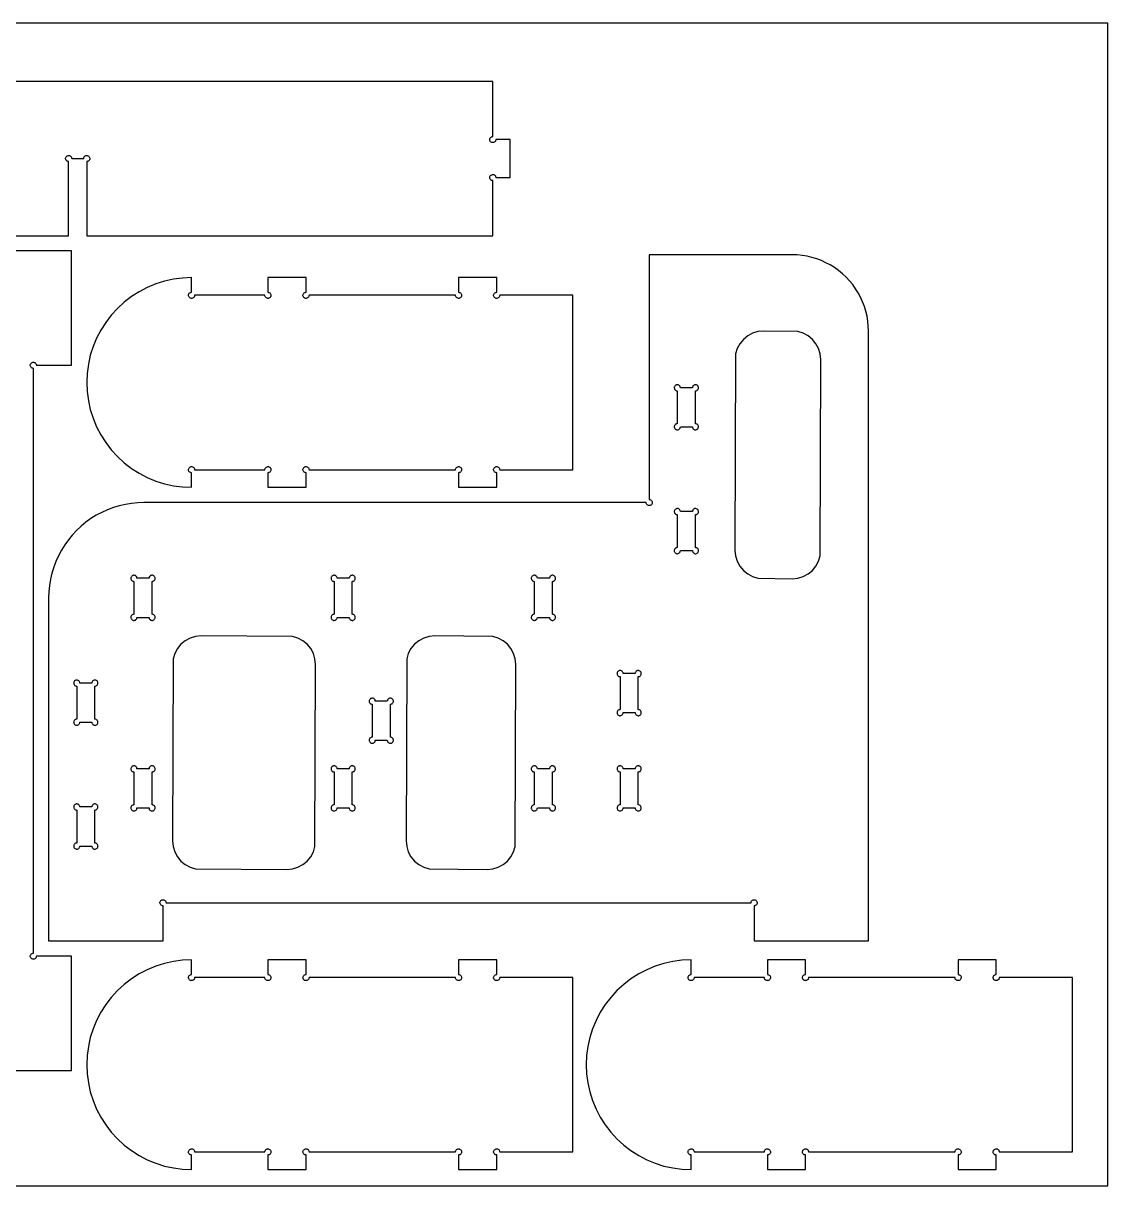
# Model space of a CAD drawing. Extents: x 0 to 2440, y -4410 to 1220.
# Drawn here: x 1302 to 2440, y -1470 to -250 of the extents above; entities that cross this region are included whole.
import ezdxf

# ---------------------------------------------------------------- set-up
doc = ezdxf.new("R2010")
doc.units = 0
doc.layers.add('CUT', color=1, linetype='Continuous')
doc.layers.add('REFERENCE-SHEET', color=8, linetype='Continuous')

msp = doc.modelspace()

# ---------------------------------------------------------------- linework, layer by layer
at = {"layer": 'CUT'}
for points in [[(924.5, -473), (1350, -473), (1350, -395.2), (1349.3, -395.1), (1348.7, -394.9), (1348.1, -394.6), (1347.6, -394.1), (1347.2, -393.5), (1346.9, -392.9), (1346.8, -392.2), (1346.8, -391.5), (1347, -390.9), (1347.3, -390.3), (1347.7, -389.7), (1348.3, -389.3), (1348.9, -389), (1349.5, -388.8), (1350.2, -388.8), (1350.9, -388.9), (1351.5, -389.2), (1352.1, -389.6), (1352.6, -390.1), (1352.9, -390.7), (1353.1, -391.3), (1353.2, -392), (1365.8, -392), (1365.9, -391.3), (1366.1, -390.7), (1366.4, -390.1), (1366.9, -389.6), (1367.5, -389.2), (1368.1, -388.9), (1368.8, -388.8), (1369.5, -388.8), (1370.1, -389), (1370.7, -389.3), (1371.3, -389.7), (1371.7, -390.3), (1372, -390.9), (1372.2, -391.5), (1372.2, -392.2), (1372.1, -392.9), (1371.8, -393.5), (1371.4, -394.1), (1370.9, -394.6), (1370.3, -394.9), (1369.7, -395.1), (1369, -395.2), (1369, -473), (1795, -473), (1795, -415.2), (1794.3, -415.1), (1793.7, -414.9), (1793.1, -414.6), (1792.6, -414.1), (1792.2, -413.5), (1791.9, -412.9), (1791.8, -412.2), (1791.8, -411.5), (1792, -410.9), (1792.3, -410.3), (1792.7, -409.7), (1793.3, -409.3), (1793.9, -409), (1794.5, -408.8), (1795.2, -408.8), (1795.9, -408.9), (1796.5, -409.2), (1797.1, -409.6), (1797.6, -410.1), (1797.9, -410.7), (1798.1, -411.3), (1798.2, -412), (1813, -412), (1813, -372), (1798.2, -372), (1798.1, -372.7), (1797.9, -373.3), (1797.6, -373.9), (1797.1, -374.4), (1796.5, -374.8), (1795.9, -375.1), (1795.2, -375.2), (1794.5, -375.2), (1793.9, -375), (1793.3, -374.7), (1792.7, -374.3), (1792.3, -373.7), (1792, -373.1), (1791.8, -372.5), (1791.8, -371.8), (1791.9, -371.1), (1792.2, -370.5), (1792.6, -369.9), (1793.1, -369.4), (1793.7, -369.1), (1794.3, -368.9), (1795, -368.8), (1795, -311), (35, -311)], [(993, -1349), (1353, -1349), (1353, -1229), (1316.2, -1229), (1316.1, -1229.7), (1315.9, -1230.3), (1315.6, -1230.9), (1315.1, -1231.4), (1314.5, -1231.8), (1313.9, -1232.1), (1313.2, -1232.2), (1312.5, -1232.2), (1311.9, -1232), (1311.3, -1231.7), (1310.7, -1231.3), (1310.3, -1230.7), (1310, -1230.1), (1309.8, -1229.5), (1309.8, -1228.8), (1309.9, -1228.1), (1310.2, -1227.5), (1310.6, -1226.9), (1311.1, -1226.4), (1311.7, -1226.1), (1312.3, -1225.9), (1313, -1225.8), (1313, -612.2), (1312.3, -612.1), (1311.7, -611.9), (1311.1, -611.6), (1310.6, -611.1), (1310.2, -610.5), (1309.9, -609.9), (1309.8, -609.2), (1309.8, -608.5), (1310, -607.9), (1310.3, -607.3), (1310.7, -606.7), (1311.3, -606.3), (1311.9, -606), (1312.5, -605.8), (1313.2, -605.8), (1313.9, -605.9), (1314.5, -606.2), (1315.1, -606.6), (1315.6, -607.1), (1315.9, -607.7), (1316.1, -608.3), (1316.2, -609), (1353, -609), (1353, -489), (713, -489)]]:
    msp.add_lwpolyline(points, dxfattribs=at)
for points in [[(1329, -1213), (1449, -1213), (1449, -1176.2), (1448.3, -1176.1), (1447.7, -1175.9), (1447.1, -1175.6), (1446.6, -1175.1), (1446.2, -1174.5), (1445.9, -1173.9), (1445.8, -1173.2), (1445.8, -1172.5), (1446, -1171.9), (1446.3, -1171.3), (1446.7, -1170.7), (1447.3, -1170.3), (1447.9, -1170), (1448.5, -1169.8), (1449.2, -1169.8), (1449.9, -1169.9), (1450.5, -1170.2), (1451.1, -1170.6), (1451.6, -1171.1), (1451.9, -1171.7), (1452.1, -1172.3), (1452.2, -1173), (2065.8, -1173), (2065.9, -1172.3), (2066.1, -1171.7), (2066.4, -1171.1), (2066.9, -1170.6), (2067.5, -1170.2), (2068.1, -1169.9), (2068.8, -1169.8), (2069.5, -1169.8), (2070.1, -1170), (2070.7, -1170.3), (2071.3, -1170.7), (2071.7, -1171.3), (2072, -1171.9), (2072.2, -1172.5), (2072.2, -1173.2), (2072.1, -1173.9), (2071.8, -1174.5), (2071.4, -1175.1), (2070.9, -1175.6), (2070.3, -1175.9), (2069.7, -1176.1), (2069, -1176.2), (2069, -1213), (2189, -1213), (2189, -573), (2188.8, -567.8), (2188.3, -562.6), (2187.5, -557.4), (2186.3, -552.3), (2184.8, -547.3), (2182.9, -542.4), (2180.7, -537.6), (2178.3, -533), (2175.5, -528.6), (2172.5, -524.3), (2169.1, -520.3), (2165.6, -516.4), (2161.7, -512.9), (2157.7, -509.5), (2153.4, -506.5), (2149, -503.7), (2144.4, -501.3), (2139.6, -499.1), (2134.7, -497.2), (2129.7, -495.7), (2124.6, -494.5), (2119.4, -493.7), (2114.2, -493.2), (2109, -493), (1959, -493), (1959, -749.8), (1959.7, -749.9), (1960.3, -750.1), (1960.9, -750.4), (1961.4, -750.9), (1961.8, -751.5), (1962.1, -752.1), (1962.2, -752.8), (1962.2, -753.5), (1962, -754.1), (1961.7, -754.7), (1961.3, -755.3), (1960.7, -755.7), (1960.1, -756), (1959.5, -756.2), (1958.8, -756.2), (1958.1, -756.1), (1957.5, -755.8), (1956.9, -755.4), (1956.4, -754.9), (1956.1, -754.3), (1955.9, -753.7), (1955.8, -753), (1429, -753), (1422.5, -753.2), (1415.9, -753.9), (1409.5, -754.9), (1403.1, -756.4), (1396.9, -758.3), (1390.7, -760.6), (1384.8, -763.3), (1379, -766.4), (1373.4, -769.9), (1368.1, -773.7), (1363.1, -777.8), (1358.3, -782.3), (1353.8, -787.1), (1349.7, -792.1), (1345.9, -797.4), (1342.4, -803), (1339.3, -808.8), (1336.6, -814.7), (1334.3, -820.9), (1332.4, -827.1), (1330.9, -833.5), (1329.9, -839.9), (1329.2, -846.5), (1329, -853)], [(1759, -737), (1799, -737), (1799, -721.7), (1798.3, -721.6), (1797.7, -721.4), (1797.1, -721.1), (1796.6, -720.6), (1796.2, -720), (1795.9, -719.4), (1795.8, -718.7), (1795.8, -718), (1796, -717.4), (1796.3, -716.8), (1796.7, -716.2), (1797.3, -715.8), (1797.9, -715.5), (1798.5, -715.3), (1799.2, -715.3), (1799.9, -715.4), (1800.5, -715.7), (1801.1, -716.1), (1801.6, -716.6), (1801.9, -717.2), (1802.1, -717.8), (1802.2, -718.5), (1879, -718.5), (1879, -535.5), (1802.2, -535.5), (1802.1, -536.2), (1801.9, -536.8), (1801.6, -537.4), (1801.1, -537.9), (1800.5, -538.3), (1799.9, -538.6), (1799.2, -538.7), (1798.5, -538.7), (1797.9, -538.5), (1797.3, -538.2), (1796.7, -537.8), (1796.3, -537.2), (1796, -536.6), (1795.8, -536), (1795.8, -535.3), (1795.9, -534.6), (1796.2, -534), (1796.6, -533.4), (1797.1, -532.9), (1797.7, -532.6), (1798.3, -532.4), (1799, -532.3), (1799, -517), (1759, -517), (1759, -532.3), (1759.7, -532.4), (1760.3, -532.6), (1760.9, -532.9), (1761.4, -533.4), (1761.8, -534), (1762.1, -534.6), (1762.2, -535.3), (1762.2, -536), (1762, -536.6), (1761.7, -537.2), (1761.3, -537.8), (1760.7, -538.2), (1760.1, -538.5), (1759.5, -538.7), (1758.8, -538.7), (1758.1, -538.6), (1757.5, -538.3), (1756.9, -537.9), (1756.4, -537.4), (1756.1, -536.8), (1755.9, -536.2), (1755.8, -535.5), (1602.2, -535.5), (1602.1, -536.2), (1601.9, -536.8), (1601.6, -537.4), (1601.1, -537.9), (1600.5, -538.3), (1599.9, -538.6), (1599.2, -538.7), (1598.5, -538.7), (1597.9, -538.5), (1597.3, -538.2), (1596.7, -537.8), (1596.3, -537.2), (1596, -536.6), (1595.8, -536), (1595.8, -535.3), (1595.9, -534.6), (1596.2, -534), (1596.6, -533.4), (1597.1, -532.9), (1597.7, -532.6), (1598.3, -532.4), (1599, -532.3), (1599, -517), (1559, -517), (1559, -532.3), (1559.7, -532.4), (1560.3, -532.6), (1560.9, -532.9), (1561.4, -533.4), (1561.8, -534), (1562.1, -534.6), (1562.2, -535.3), (1562.2, -536), (1562, -536.6), (1561.7, -537.2), (1561.3, -537.8), (1560.7, -538.2), (1560.1, -538.5), (1559.5, -538.7), (1558.8, -538.7), (1558.1, -538.6), (1557.5, -538.3), (1556.9, -537.9), (1556.4, -537.4), (1556.1, -536.8), (1555.9, -536.2), (1555.8, -535.5), (1482.2, -535.5), (1482.1, -536.2), (1481.9, -536.8), (1481.6, -537.4), (1481.1, -537.9), (1480.5, -538.3), (1479.9, -538.6), (1479.2, -538.7), (1478.5, -538.7), (1477.9, -538.5), (1477.3, -538.2), (1476.7, -537.8), (1476.3, -537.2), (1476, -536.6), (1475.8, -536), (1475.8, -535.3), (1475.9, -534.6), (1476.2, -534), (1476.6, -533.4), (1477.1, -532.9), (1477.7, -532.6), (1478.3, -532.4), (1479, -532.3), (1479, -517), (1469.4, -517.4), (1459.9, -518.7), (1450.5, -520.7), (1441.4, -523.6), (1432.5, -527.3), (1424, -531.7), (1415.9, -536.9), (1408.3, -542.7), (1401.2, -549.2), (1394.7, -556.3), (1388.9, -563.9), (1383.7, -572), (1379.3, -580.5), (1375.6, -589.4), (1372.7, -598.5), (1370.7, -607.9), (1369.4, -617.4), (1369, -627), (1369.4, -636.6), (1370.7, -646.1), (1372.7, -655.5), (1375.6, -664.6), (1379.3, -673.5), (1383.7, -682), (1388.9, -690.1), (1394.7, -697.7), (1401.2, -704.8), (1408.3, -711.3), (1415.9, -717.1), (1424, -722.3), (1432.5, -726.7), (1441.4, -730.4), (1450.5, -733.3), (1459.9, -735.3), (1469.4, -736.6), (1479, -737), (1479, -721.7), (1478.3, -721.6), (1477.7, -721.4), (1477.1, -721.1), (1476.6, -720.6), (1476.2, -720), (1475.9, -719.4), (1475.8, -718.7), (1475.8, -718), (1476, -717.4), (1476.3, -716.8), (1476.7, -716.2), (1477.3, -715.8), (1477.9, -715.5), (1478.5, -715.3), (1479.2, -715.3), (1479.9, -715.4), (1480.5, -715.7), (1481.1, -716.1), (1481.6, -716.6), (1481.9, -717.2), (1482.1, -717.8), (1482.2, -718.5), (1555.8, -718.5), (1555.9, -717.8), (1556.1, -717.2), (1556.4, -716.6), (1556.9, -716.1), (1557.5, -715.7), (1558.1, -715.4), (1558.8, -715.3), (1559.5, -715.3), (1560.1, -715.5), (1560.7, -715.8), (1561.3, -716.2), (1561.7, -716.8), (1562, -717.4), (1562.2, -718), (1562.2, -718.7), (1562.1, -719.4), (1561.8, -720), (1561.4, -720.6), (1560.9, -721.1), (1560.3, -721.4), (1559.7, -721.6), (1559, -721.7), (1559, -737), (1599, -737), (1599, -721.7), (1598.3, -721.6), (1597.7, -721.4), (1597.1, -721.1), (1596.6, -720.6), (1596.2, -720), (1595.9, -719.4), (1595.8, -718.7), (1595.8, -718), (1596, -717.4), (1596.3, -716.8), (1596.7, -716.2), (1597.3, -715.8), (1597.9, -715.5), (1598.5, -715.3), (1599.2, -715.3), (1599.9, -715.4), (1600.5, -715.7), (1601.1, -716.1), (1601.6, -716.6), (1601.9, -717.2), (1602.1, -717.8), (1602.2, -718.5), (1755.8, -718.5), (1755.9, -717.8), (1756.1, -717.2), (1756.4, -716.6), (1756.9, -716.1), (1757.5, -715.7), (1758.1, -715.4), (1758.8, -715.3), (1759.5, -715.3), (1760.1, -715.5), (1760.7, -715.8), (1761.3, -716.2), (1761.7, -716.8), (1762, -717.4), (1762.2, -718), (1762.2, -718.7), (1762.1, -719.4), (1761.8, -720), (1761.4, -720.6), (1760.9, -721.1), (1760.3, -721.4), (1759.7, -721.6), (1759, -721.7)], [(2109, -833), (2114.9, -832.4), (2120.5, -830.7), (2125.7, -827.9), (2130.2, -824.2), (2133.9, -819.7), (2136.7, -814.5), (2138.4, -808.9), (2139, -603), (2138.4, -597.1), (2136.7, -591.5), (2133.9, -586.3), (2130.2, -581.8), (2125.7, -578.1), (2120.5, -575.3), (2114.9, -573.6), (2079, -573), (2073.1, -573.6), (2067.5, -575.3), (2062.3, -578.1), (2057.8, -581.8), (2054.1, -586.3), (2051.3, -591.5), (2049.6, -597.1), (2049, -803), (2049.6, -808.9), (2051.3, -814.5), (2054.1, -819.7), (2057.8, -824.2), (2062.3, -827.9), (2067.5, -830.7), (2073.1, -832.4)], [(1988.5, -670.3), (1987.8, -670.4), (1987.2, -670.6), (1986.6, -670.9), (1986.1, -671.4), (1985.7, -672), (1985.4, -672.6), (1985.3, -673.3), (1985.3, -674), (1985.5, -674.6), (1985.8, -675.2), (1986.2, -675.8), (1986.8, -676.2), (1987.4, -676.5), (1988, -676.7), (1988.7, -676.7), (1989.4, -676.6), (1990, -676.3), (1990.6, -675.9), (1991.1, -675.4), (1991.4, -674.8), (1991.6, -674.2), (1991.7, -673.5), (2004.3, -673.5), (2004.4, -674.2), (2004.6, -674.8), (2004.9, -675.4), (2005.4, -675.9), (2006, -676.3), (2006.6, -676.6), (2007.3, -676.7), (2008, -676.7), (2008.6, -676.5), (2009.2, -676.2), (2009.8, -675.8), (2010.2, -675.2), (2010.5, -674.6), (2010.7, -674), (2010.7, -673.3), (2010.6, -672.6), (2010.3, -672), (2009.9, -671.4), (2009.4, -670.9), (2008.8, -670.6), (2008.2, -670.4), (2007.5, -670.3), (2007.5, -635.7), (2008.2, -635.6), (2008.8, -635.4), (2009.4, -635.1), (2009.9, -634.6), (2010.3, -634), (2010.6, -633.4), (2010.7, -632.7), (2010.7, -632), (2010.5, -631.4), (2010.2, -630.8), (2009.8, -630.2), (2009.2, -629.8), (2008.6, -629.5), (2008, -629.3), (2007.3, -629.3), (2006.6, -629.4), (2006, -629.7), (2005.4, -630.1), (2004.9, -630.6), (2004.6, -631.2), (2004.4, -631.8), (2004.3, -632.5), (1991.7, -632.5), (1991.6, -631.8), (1991.4, -631.2), (1991.1, -630.6), (1990.6, -630.1), (1990, -629.7), (1989.4, -629.4), (1988.7, -629.3), (1988, -629.3), (1987.4, -629.5), (1986.8, -629.8), (1986.2, -630.2), (1985.8, -630.8), (1985.5, -631.4), (1985.3, -632), (1985.3, -632.7), (1985.4, -633.4), (1985.7, -634), (1986.1, -634.6), (1986.6, -635.1), (1987.2, -635.4), (1987.8, -635.6), (1988.5, -635.7)], [(1988.5, -800.3), (1987.8, -800.4), (1987.2, -800.6), (1986.6, -800.9), (1986.1, -801.4), (1985.7, -802), (1985.4, -802.6), (1985.3, -803.3), (1985.3, -804), (1985.5, -804.6), (1985.8, -805.2), (1986.2, -805.8), (1986.8, -806.2), (1987.4, -806.5), (1988, -806.7), (1988.7, -806.7), (1989.4, -806.6), (1990, -806.3), (1990.6, -805.9), (1991.1, -805.4), (1991.4, -804.8), (1991.6, -804.2), (1991.7, -803.5), (2004.3, -803.5), (2004.4, -804.2), (2004.6, -804.8), (2004.9, -805.4), (2005.4, -805.9), (2006, -806.3), (2006.6, -806.6), (2007.3, -806.7), (2008, -806.7), (2008.6, -806.5), (2009.2, -806.2), (2009.8, -805.8), (2010.2, -805.2), (2010.5, -804.6), (2010.7, -804), (2010.7, -803.3), (2010.6, -802.6), (2010.3, -802), (2009.9, -801.4), (2009.4, -800.9), (2008.8, -800.6), (2008.2, -800.4), (2007.5, -800.3), (2007.5, -765.7), (2008.2, -765.6), (2008.8, -765.4), (2009.4, -765.1), (2009.9, -764.6), (2010.3, -764), (2010.6, -763.4), (2010.7, -762.7), (2010.7, -762), (2010.5, -761.4), (2010.2, -760.8), (2009.8, -760.2), (2009.2, -759.8), (2008.6, -759.5), (2008, -759.3), (2007.3, -759.3), (2006.6, -759.4), (2006, -759.7), (2005.4, -760.1), (2004.9, -760.6), (2004.6, -761.2), (2004.4, -761.8), (2004.3, -762.5), (1991.7, -762.5), (1991.6, -761.8), (1991.4, -761.2), (1991.1, -760.6), (1990.6, -760.1), (1990, -759.7), (1989.4, -759.4), (1988.7, -759.3), (1988, -759.3), (1987.4, -759.5), (1986.8, -759.8), (1986.2, -760.2), (1985.8, -760.8), (1985.5, -761.4), (1985.3, -762), (1985.3, -762.7), (1985.4, -763.4), (1985.7, -764), (1986.1, -764.6), (1986.6, -765.1), (1987.2, -765.4), (1987.8, -765.6), (1988.5, -765.7)], [(1418.5, -870.3), (1417.8, -870.4), (1417.2, -870.6), (1416.6, -870.9), (1416.1, -871.4), (1415.7, -872), (1415.4, -872.6), (1415.3, -873.3), (1415.3, -874), (1415.5, -874.6), (1415.8, -875.2), (1416.2, -875.8), (1416.8, -876.2), (1417.4, -876.5), (1418, -876.7), (1418.7, -876.7), (1419.4, -876.6), (1420, -876.3), (1420.6, -875.9), (1421.1, -875.4), (1421.4, -874.8), (1421.6, -874.2), (1421.7, -873.5), (1434.3, -873.5), (1434.4, -874.2), (1434.6, -874.8), (1434.9, -875.4), (1435.4, -875.9), (1436, -876.3), (1436.6, -876.6), (1437.3, -876.7), (1438, -876.7), (1438.6, -876.5), (1439.2, -876.2), (1439.8, -875.8), (1440.2, -875.2), (1440.5, -874.6), (1440.7, -874), (1440.7, -873.3), (1440.6, -872.6), (1440.3, -872), (1439.9, -871.4), (1439.4, -870.9), (1438.8, -870.6), (1438.2, -870.4), (1437.5, -870.3), (1437.5, -835.7), (1438.2, -835.6), (1438.8, -835.4), (1439.4, -835.1), (1439.9, -834.6), (1440.3, -834), (1440.6, -833.4), (1440.7, -832.7), (1440.7, -832), (1440.5, -831.4), (1440.2, -830.8), (1439.8, -830.2), (1439.2, -829.8), (1438.6, -829.5), (1438, -829.3), (1437.3, -829.3), (1436.6, -829.4), (1436, -829.7), (1435.4, -830.1), (1434.9, -830.6), (1434.6, -831.2), (1434.4, -831.8), (1434.3, -832.5), (1421.7, -832.5), (1421.6, -831.8), (1421.4, -831.2), (1421.1, -830.6), (1420.6, -830.1), (1420, -829.7), (1419.4, -829.4), (1418.7, -829.3), (1418, -829.3), (1417.4, -829.5), (1416.8, -829.8), (1416.2, -830.2), (1415.8, -830.8), (1415.5, -831.4), (1415.3, -832), (1415.3, -832.7), (1415.4, -833.4), (1415.7, -834), (1416.1, -834.6), (1416.6, -835.1), (1417.2, -835.4), (1417.8, -835.6), (1418.5, -835.7)], [(1628.5, -870.3), (1627.8, -870.4), (1627.2, -870.6), (1626.6, -870.9), (1626.1, -871.4), (1625.7, -872), (1625.4, -872.6), (1625.3, -873.3), (1625.3, -874), (1625.5, -874.6), (1625.8, -875.2), (1626.2, -875.8), (1626.8, -876.2), (1627.4, -876.5), (1628, -876.7), (1628.7, -876.7), (1629.4, -876.6), (1630, -876.3), (1630.6, -875.9), (1631.1, -875.4), (1631.4, -874.8), (1631.6, -874.2), (1631.7, -873.5), (1644.3, -873.5), (1644.4, -874.2), (1644.6, -874.8), (1644.9, -875.4), (1645.4, -875.9), (1646, -876.3), (1646.6, -876.6), (1647.3, -876.7), (1648, -876.7), (1648.6, -876.5), (1649.2, -876.2), (1649.8, -875.8), (1650.2, -875.2), (1650.5, -874.6), (1650.7, -874), (1650.7, -873.3), (1650.6, -872.6), (1650.3, -872), (1649.9, -871.4), (1649.4, -870.9), (1648.8, -870.6), (1648.2, -870.4), (1647.5, -870.3), (1647.5, -835.7), (1648.2, -835.6), (1648.8, -835.4), (1649.4, -835.1), (1649.9, -834.6), (1650.3, -834), (1650.6, -833.4), (1650.7, -832.7), (1650.7, -832), (1650.5, -831.4), (1650.2, -830.8), (1649.8, -830.2), (1649.2, -829.8), (1648.6, -829.5), (1648, -829.3), (1647.3, -829.3), (1646.6, -829.4), (1646, -829.7), (1645.4, -830.1), (1644.9, -830.6), (1644.6, -831.2), (1644.4, -831.8), (1644.3, -832.5), (1631.7, -832.5), (1631.6, -831.8), (1631.4, -831.2), (1631.1, -830.6), (1630.6, -830.1), (1630, -829.7), (1629.4, -829.4), (1628.7, -829.3), (1628, -829.3), (1627.4, -829.5), (1626.8, -829.8), (1626.2, -830.2), (1625.8, -830.8), (1625.5, -831.4), (1625.3, -832), (1625.3, -832.7), (1625.4, -833.4), (1625.7, -834), (1626.1, -834.6), (1626.6, -835.1), (1627.2, -835.4), (1627.8, -835.6), (1628.5, -835.7)], [(1838.5, -870.3), (1837.8, -870.4), (1837.2, -870.6), (1836.6, -870.9), (1836.1, -871.4), (1835.7, -872), (1835.4, -872.6), (1835.3, -873.3), (1835.3, -874), (1835.5, -874.6), (1835.8, -875.2), (1836.2, -875.8), (1836.8, -876.2), (1837.4, -876.5), (1838, -876.7), (1838.7, -876.7), (1839.4, -876.6), (1840, -876.3), (1840.6, -875.9), (1841.1, -875.4), (1841.4, -874.8), (1841.6, -874.2), (1841.7, -873.5), (1854.3, -873.5), (1854.4, -874.2), (1854.6, -874.8), (1854.9, -875.4), (1855.4, -875.9), (1856, -876.3), (1856.6, -876.6), (1857.3, -876.7), (1858, -876.7), (1858.6, -876.5), (1859.2, -876.2), (1859.8, -875.8), (1860.2, -875.2), (1860.5, -874.6), (1860.7, -874), (1860.7, -873.3), (1860.6, -872.6), (1860.3, -872), (1859.9, -871.4), (1859.4, -870.9), (1858.8, -870.6), (1858.2, -870.4), (1857.5, -870.3), (1857.5, -835.7), (1858.2, -835.6), (1858.8, -835.4), (1859.4, -835.1), (1859.9, -834.6), (1860.3, -834), (1860.6, -833.4), (1860.7, -832.7), (1860.7, -832), (1860.5, -831.4), (1860.2, -830.8), (1859.8, -830.2), (1859.2, -829.8), (1858.6, -829.5), (1858, -829.3), (1857.3, -829.3), (1856.6, -829.4), (1856, -829.7), (1855.4, -830.1), (1854.9, -830.6), (1854.6, -831.2), (1854.4, -831.8), (1854.3, -832.5), (1841.7, -832.5), (1841.6, -831.8), (1841.4, -831.2), (1841.1, -830.6), (1840.6, -830.1), (1840, -829.7), (1839.4, -829.4), (1838.7, -829.3), (1838, -829.3), (1837.4, -829.5), (1836.8, -829.8), (1836.2, -830.2), (1835.8, -830.8), (1835.5, -831.4), (1835.3, -832), (1835.3, -832.7), (1835.4, -833.4), (1835.7, -834), (1836.1, -834.6), (1836.6, -835.1), (1837.2, -835.4), (1837.8, -835.6), (1838.5, -835.7)], [(1579, -1138), (1584.9, -1137.4), (1590.5, -1135.7), (1595.7, -1132.9), (1600.2, -1129.2), (1603.9, -1124.7), (1606.7, -1119.5), (1608.4, -1113.9), (1609, -923), (1608.4, -917.1), (1606.7, -911.5), (1603.9, -906.3), (1600.2, -901.8), (1595.7, -898.1), (1590.5, -895.3), (1584.9, -893.6), (1489, -893), (1483.1, -893.6), (1477.5, -895.3), (1472.3, -898.1), (1467.8, -901.8), (1464.1, -906.3), (1461.3, -911.5), (1459.6, -917.1), (1459, -1108), (1459.6, -1113.9), (1461.3, -1119.5), (1464.1, -1124.7), (1467.8, -1129.2), (1472.3, -1132.9), (1477.5, -1135.7), (1483.1, -1137.4)], [(1789, -1138), (1794.9, -1137.4), (1800.5, -1135.7), (1805.7, -1132.9), (1810.2, -1129.2), (1813.9, -1124.7), (1816.7, -1119.5), (1818.4, -1113.9), (1819, -923), (1818.4, -917.1), (1816.7, -911.5), (1813.9, -906.3), (1810.2, -901.8), (1805.7, -898.1), (1800.5, -895.3), (1794.9, -893.6), (1734, -893), (1728.1, -893.6), (1722.5, -895.3), (1717.3, -898.1), (1712.8, -901.8), (1709.1, -906.3), (1706.3, -911.5), (1704.6, -917.1), (1704, -1108), (1704.6, -1113.9), (1706.3, -1119.5), (1709.1, -1124.7), (1712.8, -1129.2), (1717.3, -1132.9), (1722.5, -1135.7), (1728.1, -1137.4)], [(1358.5, -980.3), (1357.8, -980.4), (1357.2, -980.6), (1356.6, -980.9), (1356.1, -981.4), (1355.7, -982), (1355.4, -982.6), (1355.3, -983.3), (1355.3, -984), (1355.5, -984.6), (1355.8, -985.2), (1356.2, -985.8), (1356.8, -986.2), (1357.4, -986.5), (1358, -986.7), (1358.7, -986.7), (1359.4, -986.6), (1360, -986.3), (1360.6, -985.9), (1361.1, -985.4), (1361.4, -984.8), (1361.6, -984.2), (1361.7, -983.5), (1374.3, -983.5), (1374.4, -984.2), (1374.6, -984.8), (1374.9, -985.4), (1375.4, -985.9), (1376, -986.3), (1376.6, -986.6), (1377.3, -986.7), (1378, -986.7), (1378.6, -986.5), (1379.2, -986.2), (1379.8, -985.8), (1380.2, -985.2), (1380.5, -984.6), (1380.7, -984), (1380.7, -983.3), (1380.6, -982.6), (1380.3, -982), (1379.9, -981.4), (1379.4, -980.9), (1378.8, -980.6), (1378.2, -980.4), (1377.5, -980.3), (1377.5, -945.7), (1378.2, -945.6), (1378.8, -945.4), (1379.4, -945.1), (1379.9, -944.6), (1380.3, -944), (1380.6, -943.4), (1380.7, -942.7), (1380.7, -942), (1380.5, -941.4), (1380.2, -940.8), (1379.8, -940.2), (1379.2, -939.8), (1378.6, -939.5), (1378, -939.3), (1377.3, -939.3), (1376.6, -939.4), (1376, -939.7), (1375.4, -940.1), (1374.9, -940.6), (1374.6, -941.2), (1374.4, -941.8), (1374.3, -942.5), (1361.7, -942.5), (1361.6, -941.8), (1361.4, -941.2), (1361.1, -940.6), (1360.6, -940.1), (1360, -939.7), (1359.4, -939.4), (1358.7, -939.3), (1358, -939.3), (1357.4, -939.5), (1356.8, -939.8), (1356.2, -940.2), (1355.8, -940.8), (1355.5, -941.4), (1355.3, -942), (1355.3, -942.7), (1355.4, -943.4), (1355.7, -944), (1356.1, -944.6), (1356.6, -945.1), (1357.2, -945.4), (1357.8, -945.6), (1358.5, -945.7)], [(1928.5, -970.3), (1927.8, -970.4), (1927.2, -970.6), (1926.6, -970.9), (1926.1, -971.4), (1925.7, -972), (1925.4, -972.6), (1925.3, -973.3), (1925.3, -974), (1925.5, -974.6), (1925.8, -975.2), (1926.2, -975.8), (1926.8, -976.2), (1927.4, -976.5), (1928, -976.7), (1928.7, -976.7), (1929.4, -976.6), (1930, -976.3), (1930.6, -975.9), (1931.1, -975.4), (1931.4, -974.8), (1931.6, -974.2), (1931.7, -973.5), (1944.3, -973.5), (1944.4, -974.2), (1944.6, -974.8), (1944.9, -975.4), (1945.4, -975.9), (1946, -976.3), (1946.6, -976.6), (1947.3, -976.7), (1948, -976.7), (1948.6, -976.5), (1949.2, -976.2), (1949.8, -975.8), (1950.2, -975.2), (1950.5, -974.6), (1950.7, -974), (1950.7, -973.3), (1950.6, -972.6), (1950.3, -972), (1949.9, -971.4), (1949.4, -970.9), (1948.8, -970.6), (1948.2, -970.4), (1947.5, -970.3), (1947.5, -935.7), (1948.2, -935.6), (1948.8, -935.4), (1949.4, -935.1), (1949.9, -934.6), (1950.3, -934), (1950.6, -933.4), (1950.7, -932.7), (1950.7, -932), (1950.5, -931.4), (1950.2, -930.8), (1949.8, -930.2), (1949.2, -929.8), (1948.6, -929.5), (1948, -929.3), (1947.3, -929.3), (1946.6, -929.4), (1946, -929.7), (1945.4, -930.1), (1944.9, -930.6), (1944.6, -931.2), (1944.4, -931.8), (1944.3, -932.5), (1931.7, -932.5), (1931.6, -931.8), (1931.4, -931.2), (1931.1, -930.6), (1930.6, -930.1), (1930, -929.7), (1929.4, -929.4), (1928.7, -929.3), (1928, -929.3), (1927.4, -929.5), (1926.8, -929.8), (1926.2, -930.2), (1925.8, -930.8), (1925.5, -931.4), (1925.3, -932), (1925.3, -932.7), (1925.4, -933.4), (1925.7, -934), (1926.1, -934.6), (1926.6, -935.1), (1927.2, -935.4), (1927.8, -935.6), (1928.5, -935.7)], [(1668.5, -999.3), (1667.8, -999.4), (1667.2, -999.6), (1666.6, -999.9), (1666.1, -1000.4), (1665.7, -1001), (1665.4, -1001.6), (1665.3, -1002.3), (1665.3, -1003), (1665.5, -1003.6), (1665.8, -1004.2), (1666.2, -1004.8), (1666.8, -1005.2), (1667.4, -1005.5), (1668, -1005.7), (1668.7, -1005.7), (1669.4, -1005.6), (1670, -1005.3), (1670.6, -1004.9), (1671.1, -1004.4), (1671.4, -1003.8), (1671.6, -1003.2), (1671.7, -1002.5), (1684.3, -1002.5), (1684.4, -1003.2), (1684.6, -1003.8), (1684.9, -1004.4), (1685.4, -1004.9), (1686, -1005.3), (1686.6, -1005.6), (1687.3, -1005.7), (1688, -1005.7), (1688.6, -1005.5), (1689.2, -1005.2), (1689.8, -1004.8), (1690.2, -1004.2), (1690.5, -1003.6), (1690.7, -1003), (1690.7, -1002.3), (1690.6, -1001.6), (1690.3, -1001), (1689.9, -1000.4), (1689.4, -999.9), (1688.8, -999.6), (1688.2, -999.4), (1687.5, -999.3), (1687.5, -964.7), (1688.2, -964.6), (1688.8, -964.4), (1689.4, -964.1), (1689.9, -963.6), (1690.3, -963), (1690.6, -962.4), (1690.7, -961.7), (1690.7, -961), (1690.5, -960.4), (1690.2, -959.8), (1689.8, -959.2), (1689.2, -958.8), (1688.6, -958.5), (1688, -958.3), (1687.3, -958.3), (1686.6, -958.4), (1686, -958.7), (1685.4, -959.1), (1684.9, -959.6), (1684.6, -960.2), (1684.4, -960.8), (1684.3, -961.5), (1671.7, -961.5), (1671.6, -960.8), (1671.4, -960.2), (1671.1, -959.6), (1670.6, -959.1), (1670, -958.7), (1669.4, -958.4), (1668.7, -958.3), (1668, -958.3), (1667.4, -958.5), (1666.8, -958.8), (1666.2, -959.2), (1665.8, -959.8), (1665.5, -960.4), (1665.3, -961), (1665.3, -961.7), (1665.4, -962.4), (1665.7, -963), (1666.1, -963.6), (1666.6, -964.1), (1667.2, -964.4), (1667.8, -964.6), (1668.5, -964.7)], [(1418.5, -1070.3), (1417.8, -1070.4), (1417.2, -1070.6), (1416.6, -1070.9), (1416.1, -1071.4), (1415.7, -1072), (1415.4, -1072.6), (1415.3, -1073.3), (1415.3, -1074), (1415.5, -1074.6), (1415.8, -1075.2), (1416.2, -1075.8), (1416.8, -1076.2), (1417.4, -1076.5), (1418, -1076.7), (1418.7, -1076.7), (1419.4, -1076.6), (1420, -1076.3), (1420.6, -1075.9), (1421.1, -1075.4), (1421.4, -1074.8), (1421.6, -1074.2), (1421.7, -1073.5), (1434.3, -1073.5), (1434.4, -1074.2), (1434.6, -1074.8), (1434.9, -1075.4), (1435.4, -1075.9), (1436, -1076.3), (1436.6, -1076.6), (1437.3, -1076.7), (1438, -1076.7), (1438.6, -1076.5), (1439.2, -1076.2), (1439.8, -1075.8), (1440.2, -1075.2), (1440.5, -1074.6), (1440.7, -1074), (1440.7, -1073.3), (1440.6, -1072.6), (1440.3, -1072), (1439.9, -1071.4), (1439.4, -1070.9), (1438.8, -1070.6), (1438.2, -1070.4), (1437.5, -1070.3), (1437.5, -1035.7), (1438.2, -1035.6), (1438.8, -1035.4), (1439.4, -1035.1), (1439.9, -1034.6), (1440.3, -1034), (1440.6, -1033.4), (1440.7, -1032.7), (1440.7, -1032), (1440.5, -1031.4), (1440.2, -1030.8), (1439.8, -1030.2), (1439.2, -1029.8), (1438.6, -1029.5), (1438, -1029.3), (1437.3, -1029.3), (1436.6, -1029.4), (1436, -1029.7), (1435.4, -1030.1), (1434.9, -1030.6), (1434.6, -1031.2), (1434.4, -1031.8), (1434.3, -1032.5), (1421.7, -1032.5), (1421.6, -1031.8), (1421.4, -1031.2), (1421.1, -1030.6), (1420.6, -1030.1), (1420, -1029.7), (1419.4, -1029.4), (1418.7, -1029.3), (1418, -1029.3), (1417.4, -1029.5), (1416.8, -1029.8), (1416.2, -1030.2), (1415.8, -1030.8), (1415.5, -1031.4), (1415.3, -1032), (1415.3, -1032.7), (1415.4, -1033.4), (1415.7, -1034), (1416.1, -1034.6), (1416.6, -1035.1), (1417.2, -1035.4), (1417.8, -1035.6), (1418.5, -1035.7)], [(1628.5, -1070.3), (1627.8, -1070.4), (1627.2, -1070.6), (1626.6, -1070.9), (1626.1, -1071.4), (1625.7, -1072), (1625.4, -1072.6), (1625.3, -1073.3), (1625.3, -1074), (1625.5, -1074.6), (1625.8, -1075.2), (1626.2, -1075.8), (1626.8, -1076.2), (1627.4, -1076.5), (1628, -1076.7), (1628.7, -1076.7), (1629.4, -1076.6), (1630, -1076.3), (1630.6, -1075.9), (1631.1, -1075.4), (1631.4, -1074.8), (1631.6, -1074.2), (1631.7, -1073.5), (1644.3, -1073.5), (1644.4, -1074.2), (1644.6, -1074.8), (1644.9, -1075.4), (1645.4, -1075.9), (1646, -1076.3), (1646.6, -1076.6), (1647.3, -1076.7), (1648, -1076.7), (1648.6, -1076.5), (1649.2, -1076.2), (1649.8, -1075.8), (1650.2, -1075.2), (1650.5, -1074.6), (1650.7, -1074), (1650.7, -1073.3), (1650.6, -1072.6), (1650.3, -1072), (1649.9, -1071.4), (1649.4, -1070.9), (1648.8, -1070.6), (1648.2, -1070.4), (1647.5, -1070.3), (1647.5, -1035.7), (1648.2, -1035.6), (1648.8, -1035.4), (1649.4, -1035.1), (1649.9, -1034.6), (1650.3, -1034), (1650.6, -1033.4), (1650.7, -1032.7), (1650.7, -1032), (1650.5, -1031.4), (1650.2, -1030.8), (1649.8, -1030.2), (1649.2, -1029.8), (1648.6, -1029.5), (1648, -1029.3), (1647.3, -1029.3), (1646.6, -1029.4), (1646, -1029.7), (1645.4, -1030.1), (1644.9, -1030.6), (1644.6, -1031.2), (1644.4, -1031.8), (1644.3, -1032.5), (1631.7, -1032.5), (1631.6, -1031.8), (1631.4, -1031.2), (1631.1, -1030.6), (1630.6, -1030.1), (1630, -1029.7), (1629.4, -1029.4), (1628.7, -1029.3), (1628, -1029.3), (1627.4, -1029.5), (1626.8, -1029.8), (1626.2, -1030.2), (1625.8, -1030.8), (1625.5, -1031.4), (1625.3, -1032), (1625.3, -1032.7), (1625.4, -1033.4), (1625.7, -1034), (1626.1, -1034.6), (1626.6, -1035.1), (1627.2, -1035.4), (1627.8, -1035.6), (1628.5, -1035.7)], [(1838.5, -1070.3), (1837.8, -1070.4), (1837.2, -1070.6), (1836.6, -1070.9), (1836.1, -1071.4), (1835.7, -1072), (1835.4, -1072.6), (1835.3, -1073.3), (1835.3, -1074), (1835.5, -1074.6), (1835.8, -1075.2), (1836.2, -1075.8), (1836.8, -1076.2), (1837.4, -1076.5), (1838, -1076.7), (1838.7, -1076.7), (1839.4, -1076.6), (1840, -1076.3), (1840.6, -1075.9), (1841.1, -1075.4), (1841.4, -1074.8), (1841.6, -1074.2), (1841.7, -1073.5), (1854.3, -1073.5), (1854.4, -1074.2), (1854.6, -1074.8), (1854.9, -1075.4), (1855.4, -1075.9), (1856, -1076.3), (1856.6, -1076.6), (1857.3, -1076.7), (1858, -1076.7), (1858.6, -1076.5), (1859.2, -1076.2), (1859.8, -1075.8), (1860.2, -1075.2), (1860.5, -1074.6), (1860.7, -1074), (1860.7, -1073.3), (1860.6, -1072.6), (1860.3, -1072), (1859.9, -1071.4), (1859.4, -1070.9), (1858.8, -1070.6), (1858.2, -1070.4), (1857.5, -1070.3), (1857.5, -1035.7), (1858.2, -1035.6), (1858.8, -1035.4), (1859.4, -1035.1), (1859.9, -1034.6), (1860.3, -1034), (1860.6, -1033.4), (1860.7, -1032.7), (1860.7, -1032), (1860.5, -1031.4), (1860.2, -1030.8), (1859.8, -1030.2), (1859.2, -1029.8), (1858.6, -1029.5), (1858, -1029.3), (1857.3, -1029.3), (1856.6, -1029.4), (1856, -1029.7), (1855.4, -1030.1), (1854.9, -1030.6), (1854.6, -1031.2), (1854.4, -1031.8), (1854.3, -1032.5), (1841.7, -1032.5), (1841.6, -1031.8), (1841.4, -1031.2), (1841.1, -1030.6), (1840.6, -1030.1), (1840, -1029.7), (1839.4, -1029.4), (1838.7, -1029.3), (1838, -1029.3), (1837.4, -1029.5), (1836.8, -1029.8), (1836.2, -1030.2), (1835.8, -1030.8), (1835.5, -1031.4), (1835.3, -1032), (1835.3, -1032.7), (1835.4, -1033.4), (1835.7, -1034), (1836.1, -1034.6), (1836.6, -1035.1), (1837.2, -1035.4), (1837.8, -1035.6), (1838.5, -1035.7)], [(1928.5, -1070.3), (1927.8, -1070.4), (1927.2, -1070.6), (1926.6, -1070.9), (1926.1, -1071.4), (1925.7, -1072), (1925.4, -1072.6), (1925.3, -1073.3), (1925.3, -1074), (1925.5, -1074.6), (1925.8, -1075.2), (1926.2, -1075.8), (1926.8, -1076.2), (1927.4, -1076.5), (1928, -1076.7), (1928.7, -1076.7), (1929.4, -1076.6), (1930, -1076.3), (1930.6, -1075.9), (1931.1, -1075.4), (1931.4, -1074.8), (1931.6, -1074.2), (1931.7, -1073.5), (1944.3, -1073.5), (1944.4, -1074.2), (1944.6, -1074.8), (1944.9, -1075.4), (1945.4, -1075.9), (1946, -1076.3), (1946.6, -1076.6), (1947.3, -1076.7), (1948, -1076.7), (1948.6, -1076.5), (1949.2, -1076.2), (1949.8, -1075.8), (1950.2, -1075.2), (1950.5, -1074.6), (1950.7, -1074), (1950.7, -1073.3), (1950.6, -1072.6), (1950.3, -1072), (1949.9, -1071.4), (1949.4, -1070.9), (1948.8, -1070.6), (1948.2, -1070.4), (1947.5, -1070.3), (1947.5, -1035.7), (1948.2, -1035.6), (1948.8, -1035.4), (1949.4, -1035.1), (1949.9, -1034.6), (1950.3, -1034), (1950.6, -1033.4), (1950.7, -1032.7), (1950.7, -1032), (1950.5, -1031.4), (1950.2, -1030.8), (1949.8, -1030.2), (1949.2, -1029.8), (1948.6, -1029.5), (1948, -1029.3), (1947.3, -1029.3), (1946.6, -1029.4), (1946, -1029.7), (1945.4, -1030.1), (1944.9, -1030.6), (1944.6, -1031.2), (1944.4, -1031.8), (1944.3, -1032.5), (1931.7, -1032.5), (1931.6, -1031.8), (1931.4, -1031.2), (1931.1, -1030.6), (1930.6, -1030.1), (1930, -1029.7), (1929.4, -1029.4), (1928.7, -1029.3), (1928, -1029.3), (1927.4, -1029.5), (1926.8, -1029.8), (1926.2, -1030.2), (1925.8, -1030.8), (1925.5, -1031.4), (1925.3, -1032), (1925.3, -1032.7), (1925.4, -1033.4), (1925.7, -1034), (1926.1, -1034.6), (1926.6, -1035.1), (1927.2, -1035.4), (1927.8, -1035.6), (1928.5, -1035.7)], [(1358.5, -1110.3), (1357.8, -1110.4), (1357.2, -1110.6), (1356.6, -1110.9), (1356.1, -1111.4), (1355.7, -1112), (1355.4, -1112.6), (1355.3, -1113.3), (1355.3, -1114), (1355.5, -1114.6), (1355.8, -1115.2), (1356.2, -1115.8), (1356.8, -1116.2), (1357.4, -1116.5), (1358, -1116.7), (1358.7, -1116.7), (1359.4, -1116.6), (1360, -1116.3), (1360.6, -1115.9), (1361.1, -1115.4), (1361.4, -1114.8), (1361.6, -1114.2), (1361.7, -1113.5), (1374.3, -1113.5), (1374.4, -1114.2), (1374.6, -1114.8), (1374.9, -1115.4), (1375.4, -1115.9), (1376, -1116.3), (1376.6, -1116.6), (1377.3, -1116.7), (1378, -1116.7), (1378.6, -1116.5), (1379.2, -1116.2), (1379.8, -1115.8), (1380.2, -1115.2), (1380.5, -1114.6), (1380.7, -1114), (1380.7, -1113.3), (1380.6, -1112.6), (1380.3, -1112), (1379.9, -1111.4), (1379.4, -1110.9), (1378.8, -1110.6), (1378.2, -1110.4), (1377.5, -1110.3), (1377.5, -1075.7), (1378.2, -1075.6), (1378.8, -1075.4), (1379.4, -1075.1), (1379.9, -1074.6), (1380.3, -1074), (1380.6, -1073.4), (1380.7, -1072.7), (1380.7, -1072), (1380.5, -1071.4), (1380.2, -1070.8), (1379.8, -1070.2), (1379.2, -1069.8), (1378.6, -1069.5), (1378, -1069.3), (1377.3, -1069.3), (1376.6, -1069.4), (1376, -1069.7), (1375.4, -1070.1), (1374.9, -1070.6), (1374.6, -1071.2), (1374.4, -1071.8), (1374.3, -1072.5), (1361.7, -1072.5), (1361.6, -1071.8), (1361.4, -1071.2), (1361.1, -1070.6), (1360.6, -1070.1), (1360, -1069.7), (1359.4, -1069.4), (1358.7, -1069.3), (1358, -1069.3), (1357.4, -1069.5), (1356.8, -1069.8), (1356.2, -1070.2), (1355.8, -1070.8), (1355.5, -1071.4), (1355.3, -1072), (1355.3, -1072.7), (1355.4, -1073.4), (1355.7, -1074), (1356.1, -1074.6), (1356.6, -1075.1), (1357.2, -1075.4), (1357.8, -1075.6), (1358.5, -1075.7)], [(1759, -1453), (1799, -1453), (1799, -1437.7), (1798.3, -1437.6), (1797.7, -1437.4), (1797.1, -1437.1), (1796.6, -1436.6), (1796.2, -1436), (1795.9, -1435.4), (1795.8, -1434.7), (1795.8, -1434), (1796, -1433.4), (1796.3, -1432.8), (1796.7, -1432.2), (1797.3, -1431.8), (1797.9, -1431.5), (1798.5, -1431.3), (1799.2, -1431.3), (1799.9, -1431.4), (1800.5, -1431.7), (1801.1, -1432.1), (1801.6, -1432.6), (1801.9, -1433.2), (1802.1, -1433.8), (1802.2, -1434.5), (1879, -1434.5), (1879, -1251.5), (1802.2, -1251.5), (1802.1, -1252.2), (1801.9, -1252.8), (1801.6, -1253.4), (1801.1, -1253.9), (1800.5, -1254.3), (1799.9, -1254.6), (1799.2, -1254.7), (1798.5, -1254.7), (1797.9, -1254.5), (1797.3, -1254.2), (1796.7, -1253.8), (1796.3, -1253.2), (1796, -1252.6), (1795.8, -1252), (1795.8, -1251.3), (1795.9, -1250.6), (1796.2, -1250), (1796.6, -1249.4), (1797.1, -1248.9), (1797.7, -1248.6), (1798.3, -1248.4), (1799, -1248.3), (1799, -1233), (1759, -1233), (1759, -1248.3), (1759.7, -1248.4), (1760.3, -1248.6), (1760.9, -1248.9), (1761.4, -1249.4), (1761.8, -1250), (1762.1, -1250.6), (1762.2, -1251.3), (1762.2, -1252), (1762, -1252.6), (1761.7, -1253.2), (1761.3, -1253.8), (1760.7, -1254.2), (1760.1, -1254.5), (1759.5, -1254.7), (1758.8, -1254.7), (1758.1, -1254.6), (1757.5, -1254.3), (1756.9, -1253.9), (1756.4, -1253.4), (1756.1, -1252.8), (1755.9, -1252.2), (1755.8, -1251.5), (1602.2, -1251.5), (1602.1, -1252.2), (1601.9, -1252.8), (1601.6, -1253.4), (1601.1, -1253.9), (1600.5, -1254.3), (1599.9, -1254.6), (1599.2, -1254.7), (1598.5, -1254.7), (1597.9, -1254.5), (1597.3, -1254.2), (1596.7, -1253.8), (1596.3, -1253.2), (1596, -1252.6), (1595.8, -1252), (1595.8, -1251.3), (1595.9, -1250.6), (1596.2, -1250), (1596.6, -1249.4), (1597.1, -1248.9), (1597.7, -1248.6), (1598.3, -1248.4), (1599, -1248.3), (1599, -1233), (1559, -1233), (1559, -1248.3), (1559.7, -1248.4), (1560.3, -1248.6), (1560.9, -1248.9), (1561.4, -1249.4), (1561.8, -1250), (1562.1, -1250.6), (1562.2, -1251.3), (1562.2, -1252), (1562, -1252.6), (1561.7, -1253.2), (1561.3, -1253.8), (1560.7, -1254.2), (1560.1, -1254.5), (1559.5, -1254.7), (1558.8, -1254.7), (1558.1, -1254.6), (1557.5, -1254.3), (1556.9, -1253.9), (1556.4, -1253.4), (1556.1, -1252.8), (1555.9, -1252.2), (1555.8, -1251.5), (1482.2, -1251.5), (1482.1, -1252.2), (1481.9, -1252.8), (1481.6, -1253.4), (1481.1, -1253.9), (1480.5, -1254.3), (1479.9, -1254.6), (1479.2, -1254.7), (1478.5, -1254.7), (1477.9, -1254.5), (1477.3, -1254.2), (1476.7, -1253.8), (1476.3, -1253.2), (1476, -1252.6), (1475.8, -1252), (1475.8, -1251.3), (1475.9, -1250.6), (1476.2, -1250), (1476.6, -1249.4), (1477.1, -1248.9), (1477.7, -1248.6), (1478.3, -1248.4), (1479, -1248.3), (1479, -1233), (1469.4, -1233.4), (1459.9, -1234.7), (1450.5, -1236.7), (1441.4, -1239.6), (1432.5, -1243.3), (1424, -1247.7), (1415.9, -1252.9), (1408.3, -1258.7), (1401.2, -1265.2), (1394.7, -1272.3), (1388.9, -1279.9), (1383.7, -1288), (1379.3, -1296.5), (1375.6, -1305.4), (1372.7, -1314.5), (1370.7, -1323.9), (1369.4, -1333.4), (1369, -1343), (1369.4, -1352.6), (1370.7, -1362.1), (1372.7, -1371.5), (1375.6, -1380.6), (1379.3, -1389.5), (1383.7, -1398), (1388.9, -1406.1), (1394.7, -1413.7), (1401.2, -1420.8), (1408.3, -1427.3), (1415.9, -1433.1), (1424, -1438.3), (1432.5, -1442.7), (1441.4, -1446.4), (1450.5, -1449.3), (1459.9, -1451.3), (1469.4, -1452.6), (1479, -1453), (1479, -1437.7), (1478.3, -1437.6), (1477.7, -1437.4), (1477.1, -1437.1), (1476.6, -1436.6), (1476.2, -1436), (1475.9, -1435.4), (1475.8, -1434.7), (1475.8, -1434), (1476, -1433.4), (1476.3, -1432.8), (1476.7, -1432.2), (1477.3, -1431.8), (1477.9, -1431.5), (1478.5, -1431.3), (1479.2, -1431.3), (1479.9, -1431.4), (1480.5, -1431.7), (1481.1, -1432.1), (1481.6, -1432.6), (1481.9, -1433.2), (1482.1, -1433.8), (1482.2, -1434.5), (1555.8, -1434.5), (1555.9, -1433.8), (1556.1, -1433.2), (1556.4, -1432.6), (1556.9, -1432.1), (1557.5, -1431.7), (1558.1, -1431.4), (1558.8, -1431.3), (1559.5, -1431.3), (1560.1, -1431.5), (1560.7, -1431.8), (1561.3, -1432.2), (1561.7, -1432.8), (1562, -1433.4), (1562.2, -1434), (1562.2, -1434.7), (1562.1, -1435.4), (1561.8, -1436), (1561.4, -1436.6), (1560.9, -1437.1), (1560.3, -1437.4), (1559.7, -1437.6), (1559, -1437.7), (1559, -1453), (1599, -1453), (1599, -1437.7), (1598.3, -1437.6), (1597.7, -1437.4), (1597.1, -1437.1), (1596.6, -1436.6), (1596.2, -1436), (1595.9, -1435.4), (1595.8, -1434.7), (1595.8, -1434), (1596, -1433.4), (1596.3, -1432.8), (1596.7, -1432.2), (1597.3, -1431.8), (1597.9, -1431.5), (1598.5, -1431.3), (1599.2, -1431.3), (1599.9, -1431.4), (1600.5, -1431.7), (1601.1, -1432.1), (1601.6, -1432.6), (1601.9, -1433.2), (1602.1, -1433.8), (1602.2, -1434.5), (1755.8, -1434.5), (1755.9, -1433.8), (1756.1, -1433.2), (1756.4, -1432.6), (1756.9, -1432.1), (1757.5, -1431.7), (1758.1, -1431.4), (1758.8, -1431.3), (1759.5, -1431.3), (1760.1, -1431.5), (1760.7, -1431.8), (1761.3, -1432.2), (1761.7, -1432.8), (1762, -1433.4), (1762.2, -1434), (1762.2, -1434.7), (1762.1, -1435.4), (1761.8, -1436), (1761.4, -1436.6), (1760.9, -1437.1), (1760.3, -1437.4), (1759.7, -1437.6), (1759, -1437.7)], [(2283, -1453), (2323, -1453), (2323, -1437.7), (2322.3, -1437.6), (2321.7, -1437.4), (2321.1, -1437.1), (2320.6, -1436.6), (2320.2, -1436), (2319.9, -1435.4), (2319.8, -1434.7), (2319.8, -1434), (2320, -1433.4), (2320.3, -1432.8), (2320.7, -1432.2), (2321.3, -1431.8), (2321.9, -1431.5), (2322.5, -1431.3), (2323.2, -1431.3), (2323.9, -1431.4), (2324.5, -1431.7), (2325.1, -1432.1), (2325.6, -1432.6), (2325.9, -1433.2), (2326.1, -1433.8), (2326.2, -1434.5), (2403, -1434.5), (2403, -1251.5), (2326.2, -1251.5), (2326.1, -1252.2), (2325.9, -1252.8), (2325.6, -1253.4), (2325.1, -1253.9), (2324.5, -1254.3), (2323.9, -1254.6), (2323.2, -1254.7), (2322.5, -1254.7), (2321.9, -1254.5), (2321.3, -1254.2), (2320.7, -1253.8), (2320.3, -1253.2), (2320, -1252.6), (2319.8, -1252), (2319.8, -1251.3), (2319.9, -1250.6), (2320.2, -1250), (2320.6, -1249.4), (2321.1, -1248.9), (2321.7, -1248.6), (2322.3, -1248.4), (2323, -1248.3), (2323, -1233), (2283, -1233), (2283, -1248.3), (2283.7, -1248.4), (2284.3, -1248.6), (2284.9, -1248.9), (2285.4, -1249.4), (2285.8, -1250), (2286.1, -1250.6), (2286.2, -1251.3), (2286.2, -1252), (2286, -1252.6), (2285.7, -1253.2), (2285.3, -1253.8), (2284.7, -1254.2), (2284.1, -1254.5), (2283.5, -1254.7), (2282.8, -1254.7), (2282.1, -1254.6), (2281.5, -1254.3), (2280.9, -1253.9), (2280.4, -1253.4), (2280.1, -1252.8), (2279.9, -1252.2), (2279.8, -1251.5), (2126.2, -1251.5), (2126.1, -1252.2), (2125.9, -1252.8), (2125.6, -1253.4), (2125.1, -1253.9), (2124.5, -1254.3), (2123.9, -1254.6), (2123.2, -1254.7), (2122.5, -1254.7), (2121.9, -1254.5), (2121.3, -1254.2), (2120.7, -1253.8), (2120.3, -1253.2), (2120, -1252.6), (2119.8, -1252), (2119.8, -1251.3), (2119.9, -1250.6), (2120.2, -1250), (2120.6, -1249.4), (2121.1, -1248.9), (2121.7, -1248.6), (2122.3, -1248.4), (2123, -1248.3), (2123, -1233), (2083, -1233), (2083, -1248.3), (2083.7, -1248.4), (2084.3, -1248.6), (2084.9, -1248.9), (2085.4, -1249.4), (2085.8, -1250), (2086.1, -1250.6), (2086.2, -1251.3), (2086.2, -1252), (2086, -1252.6), (2085.7, -1253.2), (2085.3, -1253.8), (2084.7, -1254.2), (2084.1, -1254.5), (2083.5, -1254.7), (2082.8, -1254.7), (2082.1, -1254.6), (2081.5, -1254.3), (2080.9, -1253.9), (2080.4, -1253.4), (2080.1, -1252.8), (2079.9, -1252.2), (2079.8, -1251.5), (2006.2, -1251.5), (2006.1, -1252.2), (2005.9, -1252.8), (2005.6, -1253.4), (2005.1, -1253.9), (2004.5, -1254.3), (2003.9, -1254.6), (2003.2, -1254.7), (2002.5, -1254.7), (2001.9, -1254.5), (2001.3, -1254.2), (2000.7, -1253.8), (2000.3, -1253.2), (2000, -1252.6), (1999.8, -1252), (1999.8, -1251.3), (1999.9, -1250.6), (2000.2, -1250), (2000.6, -1249.4), (2001.1, -1248.9), (2001.7, -1248.6), (2002.3, -1248.4), (2003, -1248.3), (2003, -1233), (1993.4, -1233.4), (1983.9, -1234.7), (1974.5, -1236.7), (1965.4, -1239.6), (1956.5, -1243.3), (1948, -1247.7), (1939.9, -1252.9), (1932.3, -1258.7), (1925.2, -1265.2), (1918.7, -1272.3), (1912.9, -1279.9), (1907.7, -1288), (1903.3, -1296.5), (1899.6, -1305.4), (1896.7, -1314.5), (1894.7, -1323.9), (1893.4, -1333.4), (1893, -1343), (1893.4, -1352.6), (1894.7, -1362.1), (1896.7, -1371.5), (1899.6, -1380.6), (1903.3, -1389.5), (1907.7, -1398), (1912.9, -1406.1), (1918.7, -1413.7), (1925.2, -1420.8), (1932.3, -1427.3), (1939.9, -1433.1), (1948, -1438.3), (1956.5, -1442.7), (1965.4, -1446.4), (1974.5, -1449.3), (1983.9, -1451.3), (1993.4, -1452.6), (2003, -1453), (2003, -1437.7), (2002.3, -1437.6), (2001.7, -1437.4), (2001.1, -1437.1), (2000.6, -1436.6), (2000.2, -1436), (1999.9, -1435.4), (1999.8, -1434.7), (1999.8, -1434), (2000, -1433.4), (2000.3, -1432.8), (2000.7, -1432.2), (2001.3, -1431.8), (2001.9, -1431.5), (2002.5, -1431.3), (2003.2, -1431.3), (2003.9, -1431.4), (2004.5, -1431.7), (2005.1, -1432.1), (2005.6, -1432.6), (2005.9, -1433.2), (2006.1, -1433.8), (2006.2, -1434.5), (2079.8, -1434.5), (2079.9, -1433.8), (2080.1, -1433.2), (2080.4, -1432.6), (2080.9, -1432.1), (2081.5, -1431.7), (2082.1, -1431.4), (2082.8, -1431.3), (2083.5, -1431.3), (2084.1, -1431.5), (2084.7, -1431.8), (2085.3, -1432.2), (2085.7, -1432.8), (2086, -1433.4), (2086.2, -1434), (2086.2, -1434.7), (2086.1, -1435.4), (2085.8, -1436), (2085.4, -1436.6), (2084.9, -1437.1), (2084.3, -1437.4), (2083.7, -1437.6), (2083, -1437.7), (2083, -1453), (2123, -1453), (2123, -1437.7), (2122.3, -1437.6), (2121.7, -1437.4), (2121.1, -1437.1), (2120.6, -1436.6), (2120.2, -1436), (2119.9, -1435.4), (2119.8, -1434.7), (2119.8, -1434), (2120, -1433.4), (2120.3, -1432.8), (2120.7, -1432.2), (2121.3, -1431.8), (2121.9, -1431.5), (2122.5, -1431.3), (2123.2, -1431.3), (2123.9, -1431.4), (2124.5, -1431.7), (2125.1, -1432.1), (2125.6, -1432.6), (2125.9, -1433.2), (2126.1, -1433.8), (2126.2, -1434.5), (2279.8, -1434.5), (2279.9, -1433.8), (2280.1, -1433.2), (2280.4, -1432.6), (2280.9, -1432.1), (2281.5, -1431.7), (2282.1, -1431.4), (2282.8, -1431.3), (2283.5, -1431.3), (2284.1, -1431.5), (2284.7, -1431.8), (2285.3, -1432.2), (2285.7, -1432.8), (2286, -1433.4), (2286.2, -1434), (2286.2, -1434.7), (2286.1, -1435.4), (2285.8, -1436), (2285.4, -1436.6), (2284.9, -1437.1), (2284.3, -1437.4), (2283.7, -1437.6), (2283, -1437.7)]]:
    msp.add_lwpolyline(points, close=True, dxfattribs=at)
at = {"layer": 'REFERENCE-SHEET'}
msp.add_lwpolyline([(0, -1470), (2440, -1470), (2440, -250), (0, -250)], close=True, dxfattribs=at)

doc.saveas('drawing.dxf')
